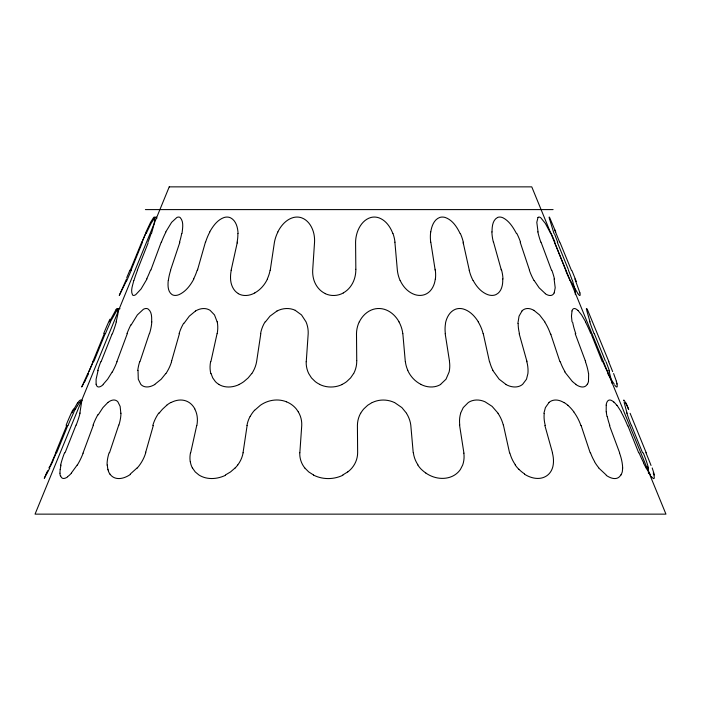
<?xml version="1.0" encoding="UTF-8"?>
<svg xmlns="http://www.w3.org/2000/svg" width="701" height="701" viewBox="0 0 701 701"><rect width="100%" height="100%" fill="white"/><g stroke="black" fill="none" stroke-linecap="round" stroke-linejoin="round"><path stroke-width="1.05" d="M120.835 413.292L120.134 406.361L117.838 401.778A21.757 10.445 -68.5 0 0 107.875 402.488M306.258 361.716L308.195 333.65A32.596 29.705 -22.7 0 0 306.022 321.838L301.5 314.915L295.226 310.333M622.698 467.953L622.278 471.904L621.104 474.989M517.899 323.406L519.047 316.151L521.982 311.025M151.644 321.847C151.749 317.483 152.021 311.743 148.007 308.931A16.035 7.667 -68.5 0 0 143.416 309.272L137.352 314.915L131.131 325.001M299.844 452.776L301.745 425.489A28.75 26.209 -22.7 0 0 298.24 411.794M168.231 280.514C167.802 285.316 167.592 291.625 172.104 294.639A16.289 9.56 -57.5 0 0 178.983 294.665C185.774 291.616 190.462 285.316 193.888 278.919M138.018 370.365L138.281 379.223L140.796 384.35A21.889 12.933 -57.4 0 0 154.816 384.507M606.234 405.231L606.181 411.767M435.286 278.919C434.611 285.43 431.141 292.37 424.622 294.639A15.15 13.03 32 0 1 414.957 294.648C408.227 292.448 403.101 286.832 400.201 280.514M182.006 233.556C182.532 228.377 184.1 221.656 180.087 217.485A11.426 5.433 -67.7 0 0 176.854 217.485L171.614 222.34L165.734 231.961M543.906 413.292L545.404 407.596L549.049 402.47M81.745 386.847L87.774 373.528M430.773 231.961C431.597 226.327 433.875 219.685 439.667 217.485A11.014 9.209 52.4 0 1 445.24 217.485C452.469 220 456.956 226.966 460.11 233.556M247.12 425.489L243.045 452.776M270.235 270.271L274.441 242.204A37.88 32.658 -41.5 0 1 277.894 231.987M260.816 333.65L256.601 361.716A29.871 25.744 -41.6 0 1 251.834 373.58M210.87 361.716L217.065 333.65M588.49 381.589L588.638 373.528M231.137 270.271L237.104 243.308M237.332 242.204L237.157 243.081M190.681 452.776L196.718 425.489M445.433 323.406C446.537 317.641 449.648 311.577 455.378 309.281A15.448 12.969 53.4 0 1 463.063 308.931C469.74 310.762 474.779 316.133 478.327 321.847M575.363 294.639L575.179 290.144L572.463 280.514M79.844 413.292L81.544 402.47M572.007 311.025L571.464 316.151L572.034 321.847M116.156 321.847L117.943 313.785L118.083 309.281M133.768 280.514C132.848 285.105 130.272 290.494 132.568 294.998A14.607 4.583 -63 0 0 135.749 294.648L141.05 289.005L147.017 278.919M145.764 452.066L153.317 425.489M171.754 360.612L179.421 333.65M197.743 269.166L205.411 242.204M197.7 269.298L197.419 270.271M171.71 360.752L171.421 361.716M145.72 452.198L145.554 452.776M98.114 370.365L96.107 379.223L96.098 384.35M118.741 425.095L109.505 452.776M151.486 233.556L154.246 223.47L154.877 217.836A12.846 2.094 -70.7 0 0 153.633 217.476L150.575 222.34L146.053 231.961M139.946 361.716L149.304 333.65M170.501 270.271L179.552 243.177M179.868 242.204L179.587 243.081M460.539 413.292L463.247 407.596L468.356 402.47A21.118 17.709 53.6 0 1 485.074 401.813L492.093 406.361L498.122 413.292M151.153 269.298L161.204 242.204M150.978 269.789L150.794 270.271M127.302 333.65L116.883 361.716M93.399 425.095L82.981 453.161M76.006 425.095L65.053 452.776M101.102 361.716L111.862 334.526M112.204 333.65L112.011 334.14M137.3 270.271L148.06 243.081M55.598 452.776L66.753 425.489M131.034 270.271L142.469 242.204M93.969 361.234L105.211 333.65M56.667 452.776L67.787 425.489M130.228 270.271L141.707 242.204M104.309 333.65L92.83 361.716M554.193 292.904L555.201 287.778L554.097 278.919M126.583 278.919L119.284 295.419L126.618 280.514M146.159 233.556L151.013 223.47L154.684 217.836A14.555 2.953 -71 0 1 156.612 217.468M109.391 321.847L116.217 309.281M48.982 467.953L49.657 466.489M88.598 373.528L84.672 381.589M47.151 471.904L44.286 478.301L49.85 467.953M110.39 321.847L116.892 310.333M267.493 278.919C264.776 284.694 260.43 289.82 254.778 292.904M74.122 408.911L77.741 402.47M73.938 411.767L75.41 408.911M277.806 231.961C281.04 225.503 286.306 219.387 293.526 217.485A14.642 13.363 -38.6 0 1 301.667 217.836C308.309 220.254 312.313 226.958 313.829 233.556A38.248 34.796 -24.7 0 1 314.547 242.204L312.681 270.271A34.664 31.598 -22.6 0 0 314.048 280.523C315.949 286.104 319.893 291.099 325.299 293.596M359.341 321.847C362.145 316.055 367.149 311.139 373.396 309.281A18.533 17.446 19.8 0 1 384.279 309.29C390.685 311.165 395.837 316.09 399.027 321.847M83.235 384.35L81.807 386.829M112.169 371.959L107.621 379.223L103.152 384.35M209.687 231.961C213.051 226.02 217.45 219.799 224.171 217.485A13.932 10.349 -61.2 0 1 230.594 217.845C236.193 220.771 237.814 227.729 238.068 233.556M98.193 414.852L102.942 407.596L107.875 402.47M353.611 373.528L350.596 377.909L346.688 381.589A24.561 22.23 -6.9 0 1 342.141 384.376M183.951 323.406L189.305 316.151L195.491 311.025M77.215 464.973L71.344 473.035M265.451 321.847L269.99 316.151L276.948 311.025M165.778 373.528L161.186 379.223L154.807 384.35M251.738 373.528L248.163 377.909L243.887 381.589A25.367 20.636 -43.1 0 1 239.199 384.393M537.982 217.485L536.808 222.34L538.044 231.961M137.072 467.953L130.246 474.069M254.647 410.304L260.43 405.231A27.689 25.394 -39 0 1 286.481 401.804M235.115 467.953L230.559 471.904L225.38 474.989M166.794 405.231L162.798 408.911A29.162 20.487 -59.4 0 0 159.188 413.231M347.731 471.904L342.745 474.989M440.596 384.35L446.002 379.223L449.131 371.959A33.885 28.96 43 0 0 449.49 361.716L449.437 360.849M343.306 292.904C348.677 289.951 352.559 284.711 354.408 278.919A35.69 32.982 1.2 0 0 355.828 270.271L355.836 269.298M372.24 402.47L367.736 405.231L363.801 408.911A29.46 27.4 10.6 0 0 360.7 413.283M497.535 217.485C492.461 220.167 492.032 226.87 492.032 231.961M145.396 209.599L553.089 209.599M394.461 402.47L401.892 407.596L406.545 413.292M420.889 384.35C415.036 381.414 410.374 376.323 407.71 370.365M313.54 474.989L308.703 471.904L304.76 467.953M505.877 384.35L499.165 379.223L492.75 370.365M533.89 310.333L539.542 314.915L544.87 321.847M564.121 402.47L567.915 405.231M238.331 293.596C233.696 290.941 231.269 285.657 230.673 280.514A34.813 27.111 -52.8 0 1 231.251 270.271M545.317 293.596L539.113 287.778L534.171 280.514M606.216 474.989L598.68 467.953M572.445 381.589L564.769 371.959M577.904 310.333L581.593 314.915L585.633 321.847M650.668 474.989L646.05 467.953M577.904 293.596L570.325 280.514M616.985 405.231L621.217 411.767M298.275 411.767L296.243 408.911A28.872 26.305 -32.3 0 0 292.466 405.248A28.277 25.841 -36.1 0 0 286.472 401.813M612.411 381.589L607.741 373.528M192.433 467.953L195.211 471.904L198.935 474.989A31.133 24.964 -42.1 0 0 225.485 475.304M473.193 280.514C476.435 286.499 481.158 292.177 487.686 294.639A15.843 11.304 51.8 0 0 495.905 294.639C501.688 291.923 503.003 284.702 502.731 278.919M587.289 309.281L608.889 361.716M516.488 233.556C513.22 227.51 509.355 221.104 503.055 217.836A13.669 8.57 65.5 0 0 497.535 217.468M550.749 233.556L545.369 223.47L540.839 217.836A14.677 4.495 70.5 0 0 537.982 217.468M194.782 408.911L196.008 411.767A28.934 22.52 -52.8 0 1 196.858 425.481M625.642 402.47L628.359 408.911M156.603 217.485L156.866 218.3M646.217 452.776L630.12 413.292M559.889 242.204L571.394 270.271M565.751 270.271L554.92 243.177M602.29 361.716L591.513 334.754M568.301 269.403L557.286 242.204M605.322 360.849L594.317 333.65M627.763 425.489L627.956 425.971M638.672 452.776L628.052 426.199M555.735 231.961L549.61 217.485A13.503 0.841 71.1 0 0 549.19 217.827L554 233.556M631.426 425.297L642.545 452.776M574.881 278.919L579.911 292.904M392.849 233.556C390.369 226.914 385.839 220.359 378.934 217.836A13.188 12.381 19.2 0 0 370.934 217.476C364.152 219.334 359.587 225.582 357.387 231.961A39.133 36.189 3.4 0 0 355.582 242.204L355.836 269.166M613.603 373.528L616.512 381.589M585.239 360.612L575.179 333.65M585.282 360.752L585.642 361.716M619.623 452.776L609.449 425.489M541.058 242.204L551.521 270.271M652.202 467.953L654.471 474.989M550.574 333.65L550.907 334.622M559.924 361.716L550.951 334.754M529.535 270.271L520.186 242.204M581.094 425.489L581.295 426.068M590.172 452.776L581.383 426.339M608.897 370.365L612.175 383.543M589.979 321.847L586.719 310.333M627.08 413.292L624.162 402.47M211.054 373.528L212.736 377.909L215.373 381.589A25.07 20.049 -44.4 0 0 218.808 384.341M501.084 269.166L493.548 242.204M526.696 360.612L519.161 333.65M526.74 360.752L526.994 361.716M501.127 269.298L501.381 270.271M107.963 469.355L108.313 470.669M544.87 425.489L552.502 452.776M503.414 425.095L509.583 452.969M489.464 361.716L483.506 334.754M483.252 333.65L483.48 334.622M469.302 270.271L463.089 242.204M217.144 321.847L214.497 314.915L210.09 310.333A20.057 14.949 -61.4 0 0 195.491 311.007M463.317 243.177L463.466 243.86M435.023 269.166L430.8 242.204M449.402 360.612L445.179 333.65M435.049 269.298L435.19 270.271M459.549 425.095L463.931 453.161M405.309 361.716L402.838 333.65M394.891 242.204L397.362 270.271A37.065 33.508 27.4 0 0 400.122 280.54M413.222 452.776L410.786 425.095A30.52 27.593 27.3 0 0 406.484 413.318M356.739 360.612L356.494 333.65A33.429 30.967 7.1 0 1 359.262 321.812M356.739 360.752L356.739 361.716A30.721 28.417 3.3 0 1 353.681 373.554M142.075 242.117A38.441 4.705 -67.7 0 1 146.115 232.679M131.21 270.306A34.848 3.724 -67.6 0 1 126.583 281.031M129.895 270.165A36.049 2.112 -67.5 0 1 126.758 277.605M141.909 242.274A39.536 2.883 -67.6 0 1 145.966 232.662M150.952 233.915A41.464 9.516 -67.2 0 1 147.964 242.239M133.979 280.347A37.609 9.139 -67 0 1 137.492 270.262M150.452 270.262A40.097 15.404 -65.6 0 1 146.754 278.735M161.405 242.213A43.883 17.385 -65.6 0 1 165.874 232.075M181.647 233.687A41.613 21.871 -63.7 0 1 179.509 242.222M168.354 280.461A37.512 20.136 -63.3 0 1 170.667 270.271M197.147 270.262A36.145 23.729 -59.6 0 1 193.651 278.823M205.568 242.213A39.458 26.331 -59.4 0 1 209.818 232.022M237.867 233.617A38.494 29.679 -53.7 0 1 237.096 242.213M254.805 292.957A18.734 15.001 -43.5 0 1 238.279 293.666M270.078 270.271A34.621 29.617 -42.5 0 1 267.344 278.875M343.341 292.965A18.279 16.421 -9.1 0 1 325.255 293.666M392.972 233.529A40.86 37.1 25.8 0 1 394.978 242.204M435.321 270.271A39.361 33.806 41.9 0 1 435.409 278.954M430.721 242.204A43.217 36.925 43.1 0 1 430.694 231.943M460.347 233.486A42.297 33.333 52.2 0 1 463.317 242.195M473.07 280.566A38.108 29.722 52.7 0 1 469.214 270.271M501.636 270.279A36.566 25.043 58.4 0 1 502.976 278.998M493.399 242.204A39.913 26.971 59 0 1 491.892 231.908M516.795 233.398A38.765 21.521 63 0 1 520.536 242.187M534.039 280.61A35.041 19.006 63.1 0 1 529.378 270.279M554.176 292.878A18.594 8.5 60.8 0 1 545.343 293.807M551.862 270.288A34.682 13.783 65.4 0 1 554.482 279.129M540.848 242.195A37.933 14.572 65.7 0 1 537.825 231.829M550.968 233.1A38.108 8.57 67.2 0 1 554.938 242.16M570.255 280.777A34.533 7.229 67.2 0 1 565.576 270.288M579.823 292.746A18.498 2.208 64.1 0 1 578.097 294.052M571.858 270.498A35.383 1.525 67.5 0 1 576.318 281.574M559.564 241.976A38.783 1.104 67.7 0 1 554.596 229.639M557.742 242.274A40.316 5.398 67.6 0 1 554.649 234.195M568.45 270.253A36.566 5.424 67.4 0 1 572.191 280.216M606.014 361.769A31.887 5.152 67.2 0 1 609.414 370.917M594.071 333.606A34.244 5.056 67.4 0 1 589.62 321.382M586.395 309.439A19.199 1.262 71.1 0 1 587.491 309.93M608.626 361.585A30.476 0.885 67.7 0 1 612.674 371.644M616.302 381.221A24.789 2.515 64.9 0 1 617.125 384.052M616.696 383.333A24.202 2.681 63.8 0 1 614.672 385.112M614.242 384.052A25.271 3.216 64.3 0 1 612.297 381.256M607.811 372.494A29.959 5.555 66.9 0 1 602.825 361.655M585.589 322.18A32.483 6.817 67.2 0 1 590.847 333.685M571.955 310.902A21.083 6.388 70.6 0 1 577.931 310.499M575.784 333.694A32.448 11.759 66.4 0 1 572.682 322.337M585.44 361.707A29.915 11.505 65.7 0 1 588.481 373.405M588.437 381.528A25.315 11.216 61.8 0 1 587.35 384.314M587.28 384.227A24.325 10.901 60.5 0 1 575.933 384.569M575.889 384.253A24.894 11.575 61.1 0 1 572.445 381.493M565.015 371.749A30.476 16.053 63.2 0 1 560.265 361.707M544.747 321.961A33.026 17.919 63.1 0 1 550.381 333.658M521.938 310.955A19.698 12.311 65.8 0 1 533.89 310.368M519.485 333.667A34.139 22.686 59.8 0 1 518.17 323.529M526.845 361.716A31.449 21.267 59 0 1 527.923 373.493L526.495 379.223L522.613 384.35A21.328 15.15 52 0 1 505.85 384.481M492.917 370.303A33.227 25.657 53.1 0 1 489.657 361.716M478.231 321.89A35.874 27.996 52.6 0 1 483.12 333.658M445.363 333.658A36.899 31.335 44.5 0 1 445.547 323.45M440.675 384.455A20.434 17.586 32.8 0 1 420.863 384.393M407.798 370.338A32.316 29.091 28.7 0 1 405.397 361.716M398.983 321.864A34.682 31.361 27.3 0 1 402.786 333.65M342.211 384.49A23.913 21.451 -7.9 0 1 319.586 384.402M319.638 384.323A25.148 22.634 -10.2 0 1 315.222 381.572L311.481 377.909L308.703 373.528A30.064 27.444 -19.2 0 1 306.179 361.725M276.956 311.034A21.039 19.242 -38.5 0 1 295.244 310.298M260.588 333.641A32.404 28.294 -40 0 1 265.18 321.706M239.234 384.516A24.517 19.663 -42.5 0 1 218.773 384.385M210.826 373.642A30.178 23.816 -51.1 0 1 210.589 361.725M217.222 321.803A32.807 25.534 -52.8 0 1 217.187 333.65M179.106 333.641A33.762 22.984 -59.1 0 1 183.662 323.24M171.561 361.725A31.107 20.75 -59.4 0 1 165.9 373.624M137.755 370.487A32.719 17.893 -62.9 0 1 139.683 361.734M151.819 321.75A35.322 18.945 -63.3 0 1 149.488 333.641M126.986 333.632A37.6 15.343 -65.6 0 1 130.877 324.8M117.032 361.725A34.498 13.652 -65.6 0 1 112.274 372.082M103.065 384.761A19.9 6.353 -63.3 0 1 96.186 384.227M97.702 370.689A32.789 8.377 -66.7 0 1 100.778 361.751M116.427 321.575A35.164 8.526 -67 0 1 112.432 333.632M116.191 309.378A18.051 2.962 -71.2 0 1 118.11 309.202M103.766 333.431A33.762 3.268 -67.9 0 1 109.926 319.209M93.005 361.786A31.01 2.243 -67.6 0 1 87.529 374.483M85.294 380.179A24.991 0.675 -64.6 0 1 83.805 383.07M93.259 361.585A30.222 2.506 -67.2 0 1 88.966 371.416M105.422 333.711A32.745 3.514 -67.6 0 1 110.311 322.486M116.83 310.613A20.934 4.171 -71.1 0 1 120.02 308.72M648.364 472.492A26.726 6.449 64.3 0 1 648.46 473.499M648.881 473.245A27.505 5.774 64.7 0 0 648.513 470.897A27.532 5.345 65.9 0 0 647.522 466.735M643.246 452.837A28.224 4.968 66.7 0 1 648.478 468.154M631.215 425.253A30.143 4.46 67.4 0 1 626.773 412.871M623.583 400.823A25.543 1.717 71.5 0 1 626.072 403.978M626.834 404.81A29.424 0.491 68.8 0 1 628.727 409.454M645.919 452.671A27.225 0.78 67.7 0 1 651.036 465.455M653.253 472.912A30.739 3.321 63.7 0 1 651.308 476.461M646.007 467.681A27.094 4.662 66.5 0 1 643.562 463.195M643.614 462.713A26.778 5.126 67 0 1 639.032 452.741M621.226 412.17A28.662 6.011 67.2 0 1 627.544 425.516M613.883 402.067A28.399 8.263 70 0 1 617.011 405.599M606.137 405.047A27.742 8.386 71.1 0 1 613.892 402.155M607.005 416.543A29.302 10.445 66.7 0 1 606.295 411.881M609.844 425.507A28.557 10.497 66.2 0 1 607.329 416.745M619.456 452.767A26.752 10.287 65.7 0 1 622.427 464.859A27.085 11.111 64.7 0 1 622.619 467.874M620.902 474.717A30.888 13.757 60.4 0 1 606.277 475.401M598.75 467.786A27.024 13.757 62.8 0 1 594.501 461.705M594.614 461.608A27.164 14.309 63.2 0 1 590.487 452.767M573.804 411.916A29.109 15.799 63.1 0 1 580.91 425.498M573.839 411.864A29.407 16.947 63.4 0 0 571.56 409.016A28.776 17.183 64.2 0 0 567.898 405.336M549.006 402.392A25.797 16.141 66.3 0 1 564.095 402.689M545.273 425.498A29.977 19.821 60.2 0 1 544.221 413.467M552.362 452.776A28.066 18.971 59 0 1 552.896 466.463A27.549 19.251 56.3 0 1 551.31 470.643A27.646 19.505 54.4 0 1 548.813 474.051A27.716 19.628 52.5 0 1 545.58 476.496A27.041 19.137 51.4 0 1 524.514 474.218M524.611 473.929A26.419 19.321 52.5 0 1 518.871 469.241M518.828 469.302A27.12 20.408 53.2 0 1 515.174 464.929M515.358 464.816A29.302 22.458 53.2 0 1 509.872 452.96M498.034 413.345A31.536 24.605 52.6 0 1 503.3 425.104M459.768 425.104A32.299 27.383 45.1 0 1 460.653 413.345M463.852 453.161A29.941 25.595 43 0 1 462.704 464.973L460.461 469.355A26.06 22.502 36.9 0 1 457.236 473.044A25.464 21.941 34.3 0 1 451.768 476.531A26.025 22.327 32.3 0 1 425.787 473.017M425.805 472.991A27.216 23.738 31.5 0 1 422.773 470.634L421.336 469.355A27.488 24.404 30.7 0 1 417.778 464.956M417.945 464.859A28.566 25.543 29.9 0 1 413.388 452.776M372.284 402.54A24.964 23.483 20.3 0 1 394.435 402.532M360.621 413.248A29.451 27.321 8.2 0 0 357.414 425.489L357.641 452.776A27.418 25.367 3.3 0 1 351.946 468.005A27.488 25.14 -4 0 1 347.757 471.931M342.885 475.234A30.371 27.216 -7.5 0 1 313.487 475.076M304.777 467.935A27.076 24.675 -17.1 0 1 301.264 461.81A26.883 24.535 -20 0 1 299.783 452.776M250.213 416.412A29.258 25.771 -39.5 0 1 254.568 410.234M246.971 425.481A28.522 24.824 -40.4 0 1 250.134 416.376M243.107 452.776A26.717 23.028 -41.5 0 1 237.727 465.017M237.709 465A27.059 22.896 -43 0 1 235.159 467.996M192.389 467.988A26.988 21.398 -49.8 0 1 190.348 461.845M190.269 461.88A26.988 21.232 -51.5 0 1 190.479 452.776M194.817 408.885A28.881 21.784 -57.9 0 0 192.258 405.213A28.031 21.004 -60.2 0 0 189.068 402.462A26.287 19.663 -62 0 0 171.044 402.549M166.768 405.169A27.155 19.961 -61.3 0 1 171.018 402.409M152.809 425.472A29.652 20.487 -59.2 0 1 158.847 412.942M145.729 452.776A27.751 18.515 -59.4 0 1 137.177 468.093M130.298 474.507A27.786 16.57 -57.5 0 1 109.934 474.051M109.899 474.095A26.769 15.475 -59.3 0 1 108.269 470.722M107.91 469.407A27.111 15.326 -61.4 0 1 107.393 465.026M107.078 465.236A28.925 16 -62.5 0 1 109.093 452.785M120.966 413.204A31.072 16.658 -63.3 0 1 118.916 425.086M93.049 425.078A32.816 13.485 -65.6 0 1 97.956 414.554M83.139 453.179A30.458 12.048 -65.6 0 1 77.303 465.131M71.318 473.28A24.894 8.193 -63.7 0 1 67.568 476.689M67.471 476.978A25.131 7.991 -62.9 0 1 60.601 475.576M60.374 475.926A26.41 8.132 -63 0 1 59.953 473.219M59.997 473.157A26.962 7.965 -64.6 0 1 60.216 469.486M60.207 469.504A27.523 7.711 -65.7 0 1 61.022 465.105M60.488 465.692A29.004 7.641 -66.5 0 1 64.545 452.802M80.08 413.038A30.932 7.501 -67 0 1 76.207 425.069M77.609 403.049A24.342 4.083 -71 0 1 81.824 401.796M72.098 412.845A29.503 3.47 -68.6 0 1 74.245 408.376M66.087 425.288A29.731 3.084 -68.2 0 1 72.825 409.875M55.782 452.82A27.689 2.007 -67.6 0 1 49.35 467.532M47.896 470.59A27.339 0.613 -66.3 0 1 46.108 474.367M52.925 460.978A27.129 1.893 -66.8 0 1 50.227 466.708M56.308 452.715A27.015 2.401 -67.3 0 1 52.899 460.592M68.006 425.533A28.881 3.093 -67.6 0 1 73.789 412.503M75.358 409.288A28.767 4.854 -69.3 0 1 77.434 405.607M77.417 405.774A28.101 5.266 -70.5 0 1 79.87 402.199M79.826 402.462A27.488 5.45 -71.5 0 1 82.35 400.192M169.23 186.86L35.05 514.14L665.95 514.14L531.77 186.86L169.23 186.86"/></g></svg>
